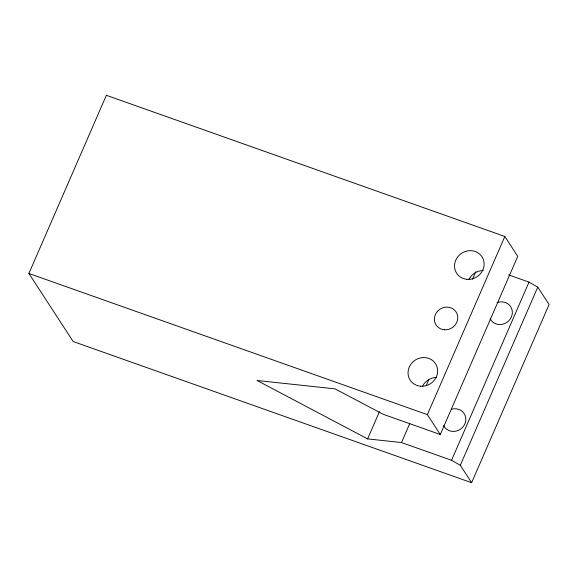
<?xml version="1.0" encoding="UTF-8"?>
<svg xmlns="http://www.w3.org/2000/svg" width="578" height="578" viewBox="0 0 578 578"><rect width="100%" height="100%" fill="white"/><g stroke="black" fill="none" stroke-linecap="round" stroke-linejoin="round"><path stroke-width="0.87" d="M471.634 482.702L73.168 341.526L28.9 273.466L106.366 95.298L504.832 236.474L517.758 256.35L440.291 434.512L383.091 414.245L335.074 388.878L257.015 380.469L367.608 438.897L401.493 442.546L451.548 460.283L460.305 465.283L471.634 482.702L549.1 304.534L537.771 287.121L529.015 282.115L508.654 274.904M367.608 438.897L379.443 411.68M401.493 442.546L409.744 423.58M426.246 385.634L428.753 379.862M472.508 279.232L475.737 271.805M440.291 434.512L427.366 414.636L504.832 236.474M451.548 460.283L529.015 282.115M460.305 465.283L537.771 287.121M28.9 273.466L427.366 414.636M422.504 386.277A15.115 14.045 -33 0 1 436.397 377.42M468.837 279.68A15.115 14.045 -33 0 1 483.316 270.518M497.073 302.648A11.936 11.083 -33 0 1 511.617 308.544A11.936 11.083 -33 0 1 505.186 323.326A11.936 11.083 -33 0 1 490.086 318.716M451.331 409.296A11.936 11.083 -33 0 1 465.297 415.9A11.936 11.083 -33 0 1 458.47 430.335A11.936 11.083 -33 0 1 443.601 425.618M444.366 329.771A11.936 11.083 -33 0 0 456.952 313.594A11.936 11.083 -33 0 0 436.925 312.026A11.936 11.083 -33 0 0 444.366 329.771M420.668 386.234A15.115 14.045 -33 0 0 436.607 365.744A15.115 14.045 -33 0 0 411.24 363.757A15.115 14.045 -33 0 0 420.668 386.234M466.713 279.297A15.115 14.045 -33 0 0 483.244 259.226A15.115 14.045 -33 0 0 458 256.516A15.115 14.045 -33 0 0 466.713 279.297"/></g></svg>
